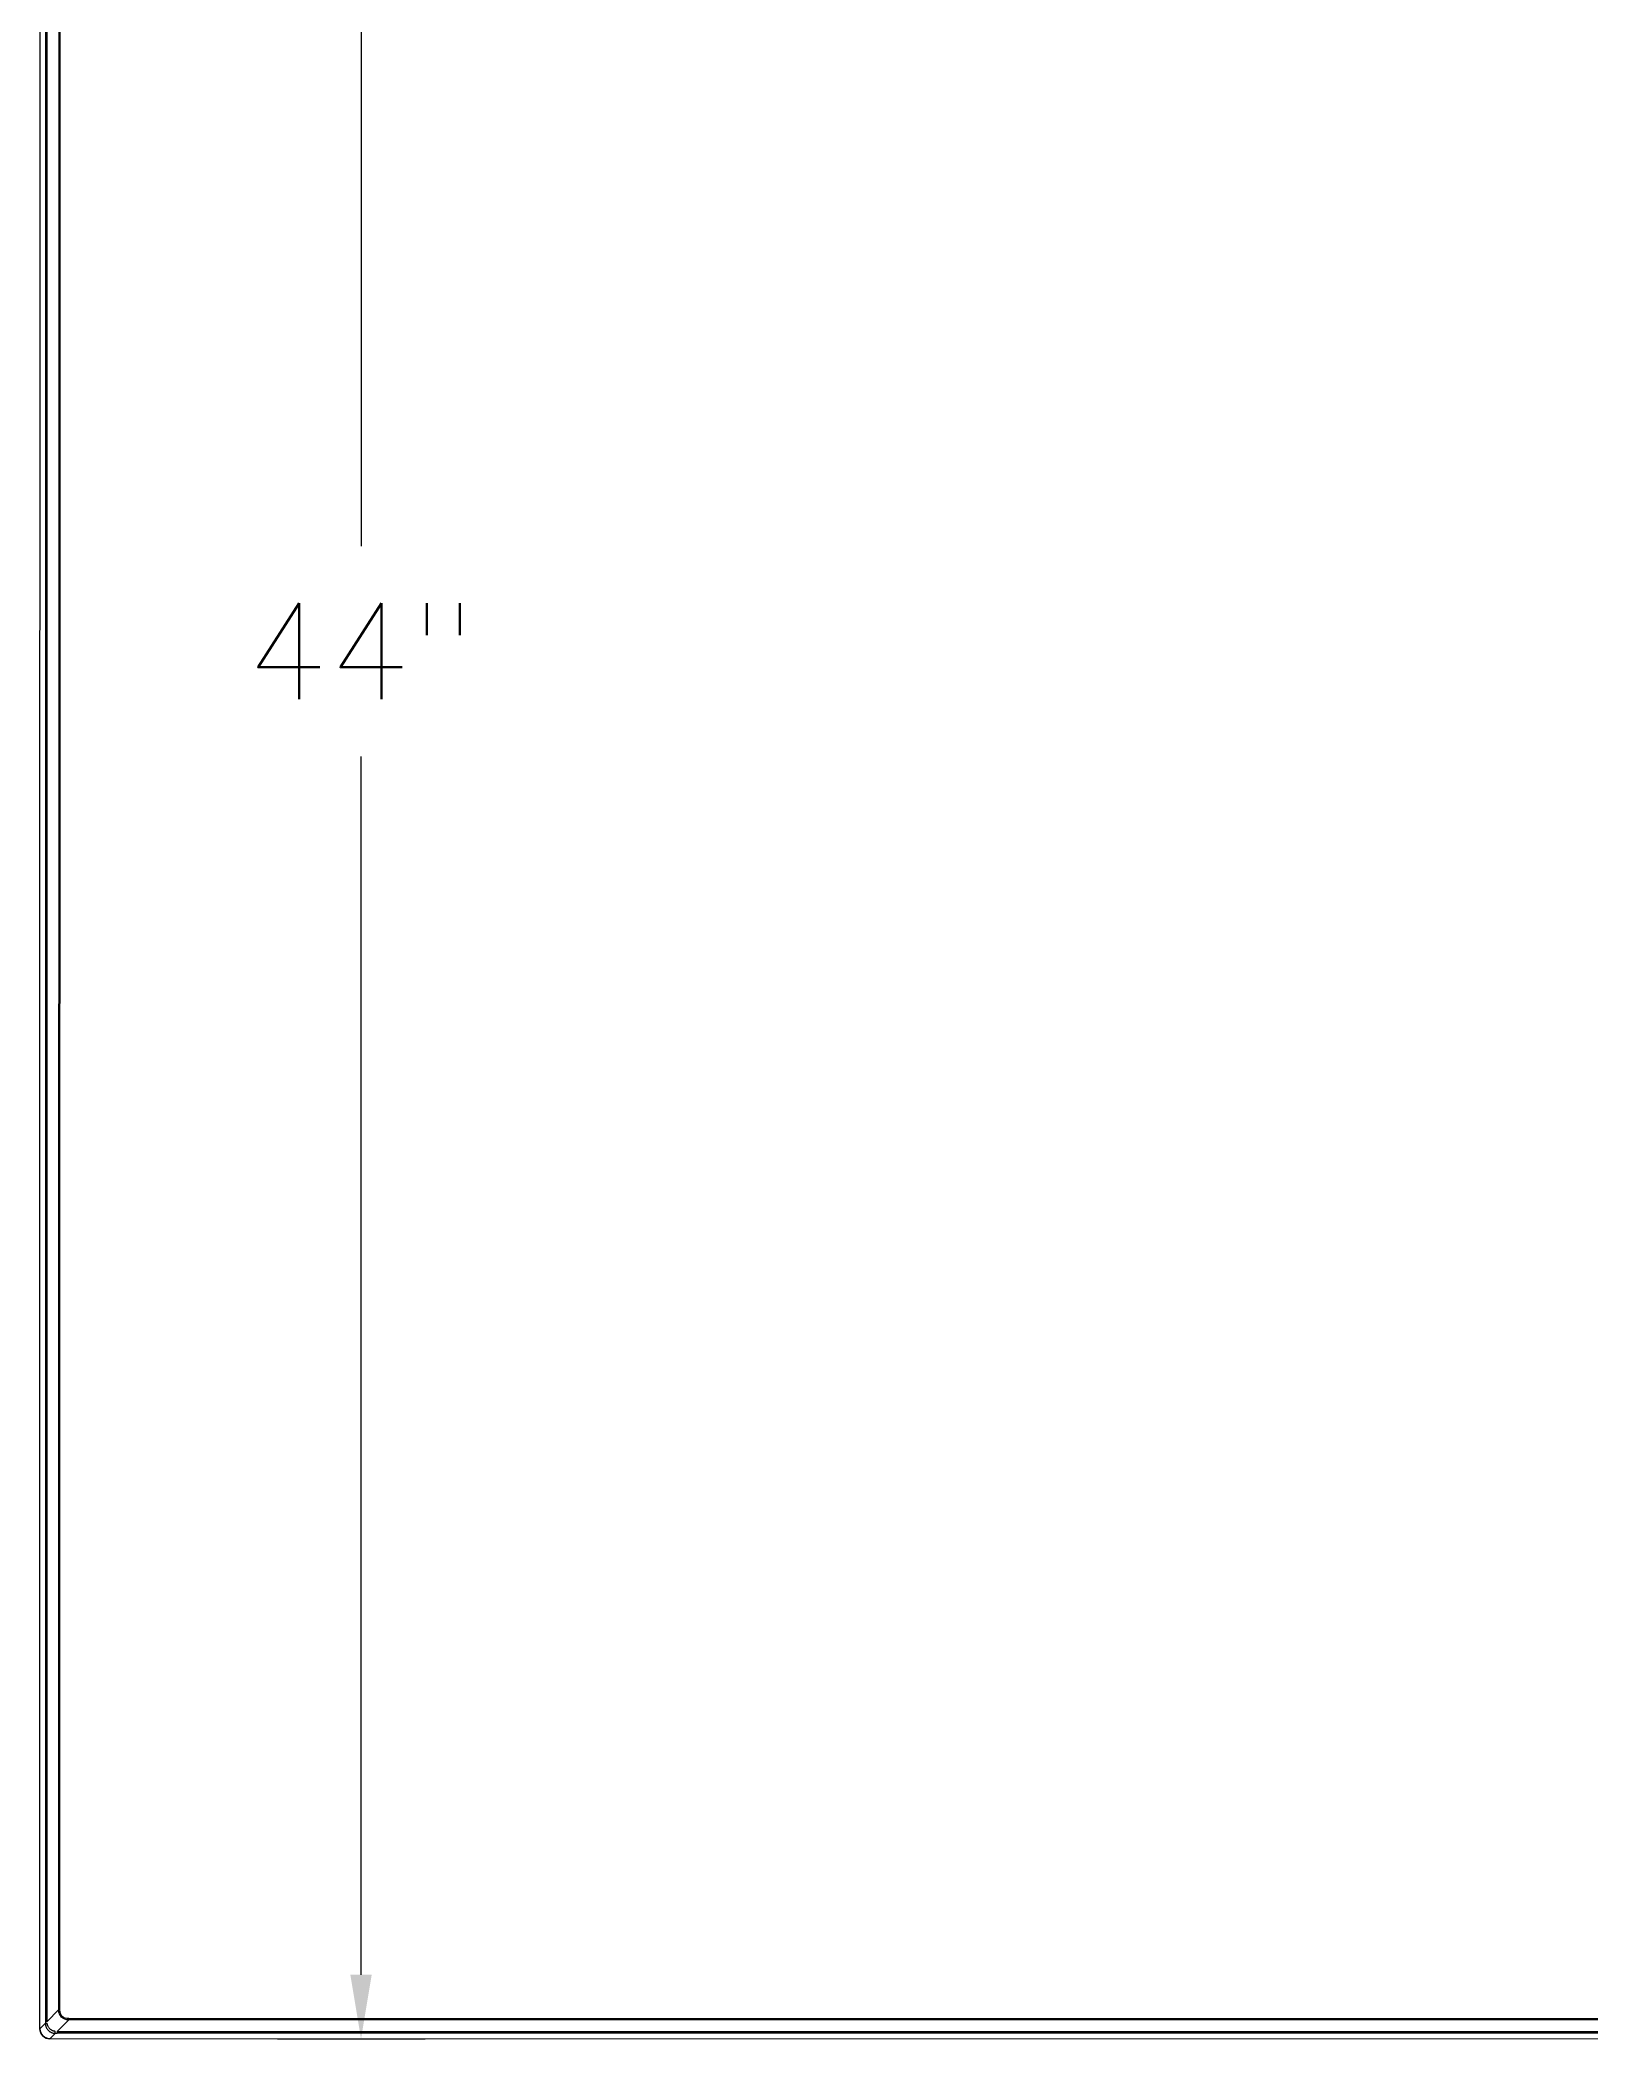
# Model space of a CAD drawing. Header units: inches. Extents: x 8 to 214, y -1 to 137.
# Drawn here: x 117.27 to 141.48, y 73.85 to 105.08 of the extents above; entities that cross this region are included whole.
import ezdxf

# ---------------------------------------------------------------- set-up
doc = ezdxf.new("R2010")
doc.units = ezdxf.units.IN
doc.header["$MEASUREMENT"] = 0
doc.layers.add('TA-DETL-EQPM', color=100, linetype='Continuous')
doc.layers.add('TA-EQPM-ANNO', color=130, linetype='Continuous')
doc.styles.get("Standard").update_dxf_attribs({"font": 'simplex.shx'})
doc.dimstyles.new('Standard$0', dxfattribs={"dimtxt": 0.125, "dimasz": 0.18, "dimexe": 0.0625, "dimexo": 0.0625, "dimgap": 0.09, "dimtad": 0, "dimtih": 1, "dimtoh": 1, "dimdec": 3, "dimzin": 3, "dimdsep": 46, "dimlunit": 4, "dimtxsty": 'Standard', "dimcen": 0.09, "dimclrd": 256, "dimclre": 256, "dimadec": 0, "dimazin": 0, "dimtfac": 1, "dimtdec": 3, "dimtofl": 0, "dimtmove": 0, "dimatfit": 3, "dimfxl": 1, "dimtolj": 1, "dimtzin": 0, "dimlwd": -1, "dimarcsym": 0})

# ---------------------------------------------------------------- blocks, each defined once
blk = doc.blocks.new('*D75')
at = {"layer": 'Defpoints', "color": 0, "transparency": 16777216}
for p in [(120.032, 117.862), (119.978, 73.849), (122.285, 73.849)]:
    blk.add_point(p, dxfattribs=at)
at = {"layer": 'TA-EQPM-ANNO', "lineweight": -2, "transparency": 16777216}
for p, q in [((121.032, 117.862), (123.285, 117.862)), ((120.978, 73.849), (123.285, 73.849))]:
    blk.add_line(p, q, dxfattribs=at)
at = {"layer": 'TA-EQPM-ANNO', "transparency": 16777216}
for p, q in [((122.285, 116.862), (122.285, 97.167)), ((122.285, 74.849), (122.285, 93.882))]:
    blk.add_line(p, q, dxfattribs=at)
for points in [[(122.118, 116.862), (122.452, 116.862), (122.285, 117.862)], [(122.118, 74.849), (122.452, 74.849), (122.285, 73.849)]]:
    blk.add_solid(points, dxfattribs=at)
at = {"layer": 'TA-EQPM-ANNO', "color": 0, "transparency": 16777216, "insert": (122.285, 95.525), "char_height": 1.5, "attachment_point": 5}
blk.add_mtext('\\A1;44"', dxfattribs=at)

msp = doc.modelspace()

# ---------------------------------------------------------------- linework, layer by layer
at = {"layer": 'TA-DETL-EQPM'}
for p, q in [((117.35709, 117.59061), (117.35385, 74.12132)), ((117.38104, 74.12132), (117.38429, 117.59061)), ((117.56486, 117.41004), (117.56162, 74.30189)), ((117.5828, 74.30189), (117.58605, 117.41004)), ((117.35378, 74.09244), (117.27022, 74.00682)), ((117.38104, 74.12132), (117.35385, 74.12132)), ((117.56162, 74.30189), (117.38104, 74.12132)), ((117.53992, 73.96244), (117.72049, 74.14302)), ((117.5828, 74.30189), (117.56162, 74.30189)), ((117.72049, 74.1642), (193.31307, 74.17211)), ((117.72049, 74.1642), (117.72049, 74.14302)), ((193.31307, 74.15093), (117.72049, 74.14302)), ((117.42542, 73.84954), (117.51105, 73.93518)), ((117.53992, 73.96244), (193.49364, 73.97035)), ((117.53992, 73.96244), (117.53992, 73.93524)), ((193.49364, 73.94315), (117.53992, 73.93524))]:
    msp.add_line(p, q, dxfattribs=at)
msp.add_lwpolyline([(117.42766, 117.86233), (193.61241, 117.85864, -0.41419136), (193.76865, 117.70239), (193.76747, 74.0021, -0.41423576), (193.6112, 73.84585), (117.42646, 73.84954, -0.41419136), (117.27022, 74.00579), (117.2714, 117.70608, -0.41423576)], format="xyb", close=True, dxfattribs=at)
for centre, radius, start, end in [((117.4277, 74.00704), 0.15748, 180, 180.078468), ((117.42595, 74.00528), 0.15574, 179.432773, 269.805499)]:
    msp.add_arc(centre, radius, start, end, dxfattribs=at)
at = {"layer": 'TA-DETL-EQPM', "extrusion": (0, 0, -1)}
for centre, major_axis, ratio, start_param, end_param in [((117.33865, 73.97902), (0.00637, 0.34014), 0.04056253, 1.13842009, 1.23006753), ((117.41276, 74.09244), (-0.05905, 0.00026), 0.08246682, -1.06355959, -0.052539), ((118.05842, 74.63982), (0.4513, 0.4513), 0.46264047, 2.7513017, 3.53188361), ((118.05842, 74.63982), (0.43985, 0.43985), 0.41139508, 2.7513017, 3.53188361), ((117.51105, 73.99415), (-0.00026, 0.05905), 0.08246682, 3.19413165, 4.20515224), ((117.39762, 73.92005), (0.34014, 0.00637), 0.04056253, -1.23006754, -1.13842011)]:
    msp.add_ellipse(centre, major_axis=major_axis, ratio=ratio, start_param=start_param, end_param=end_param, dxfattribs=at)
at = {"layer": 'TA-DETL-EQPM'}
for points, knots in [([(117.35378, 74.09244), (117.35378, 74.08667), (117.35441, 74.07509), (117.35725, 74.05796), (117.36195, 74.04122), (117.36852, 74.02511), (117.37681, 74.00981), (117.38676, 73.99544), (117.39833, 73.98224), (117.41133, 73.97035), (117.42558, 73.95996), (117.44095, 73.95125), (117.4572, 73.94429), (117.47444, 73.93909), (117.49246, 73.93589), (117.50485, 73.93517), (117.51105, 73.93518)], [0, 0, 0, 0, 0.017319005, 0.03469732, 0.052022787, 0.069371792, 0.086774347, 0.104123607, 0.12168925, 0.139310291, 0.156875784, 0.174501631, 0.192183649, 0.209809269, 0.22838948, 0.246964417, 0.246964417, 0.246964417, 0.246964417]), ([(117.50691, 73.96545), (117.50239, 73.96588), (117.49339, 73.96722), (117.48026, 73.97073), (117.4676, 73.97558), (117.45553, 73.98163), (117.44209, 73.99006), (117.42788, 74.00153), (117.41388, 74.01646), (117.4022, 74.03306), (117.39412, 74.04883), (117.38889, 74.06316), (117.38569, 74.07559), (117.38445, 74.08407), (117.38405, 74.08831)], [0, 0, 0, 0, 0.013618081, 0.027242505, 0.040707454, 0.054206878, 0.067676943, 0.088242326, 0.108809495, 0.128882114, 0.148947825, 0.161754245, 0.174591848, 0.187387257, 0.187387257, 0.187387257, 0.187387257])]:
    msp.add_open_spline(points, degree=3, knots=knots, dxfattribs=at)

# ---------------------------------------------------------------- dimensions: what is measured, and where the dimension line sits
at = {"layer": 'TA-EQPM-ANNO'}
dim = msp.add_linear_dim(base=(122.28506, 73.84934), p1=(120.03204, 117.86237), p2=(119.97811, 73.84934), angle=90, dimstyle='Standard$0', override={"dimscale": 0, "dimasz": 0.083333, "dimexe": 0.083333, "dimexo": 0.083333, "dimgap": 0.0625, "dimlunit": 5, "dimpost": '"', "dimcen": 0.0075}, dxfattribs=at)
dim.commit()
dim.dimension.update_dxf_attribs({"geometry": '*D75', "text_midpoint": (122.28506, 95.52452), "dimtype": 160})

doc.saveas('drawing.dxf')
